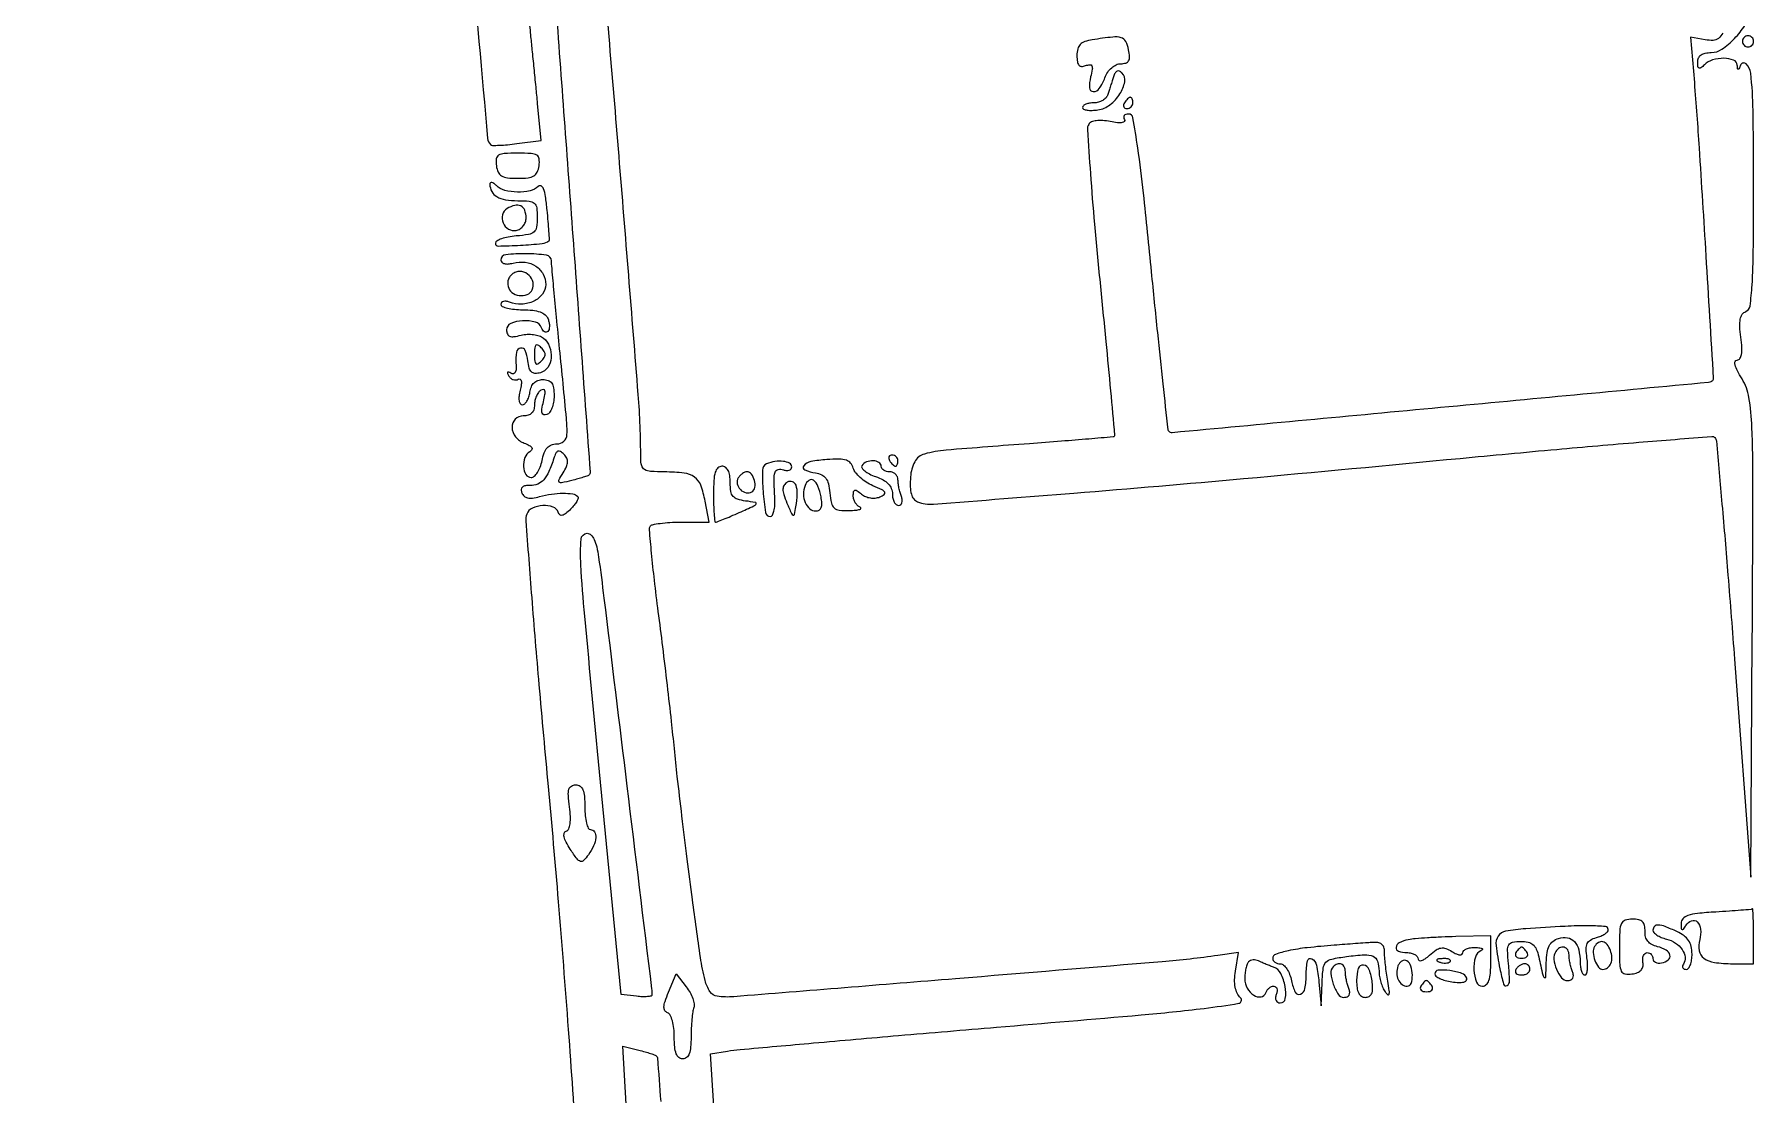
# Model space of a CAD drawing. Extents: x 0 to 640, y 0 to 640.
# Drawn here: x 332.6 to 640, y 272.6 to 462.2 of the extents above; entities that cross this region are included whole.
import ezdxf

# ---------------------------------------------------------------- set-up
doc = ezdxf.new("R2010")
doc.units = 0

msp = doc.modelspace()

# ---------------------------------------------------------------- linework, layer by layer
for points in [[(298.596171, 172.961967, -0.000001), (315.607522, 174.277711, -0.000003), (335.31495, 175.801823, -0.000002), (358, 177.555987, 0.000046)], [(411.015872, 639.5464, 0.000003), (411.594699, 630.907812, 0.000054)], [(634.486351, 462.473603, -0.107735), (633.700233, 461.533427, -0.154065), (632.743115, 461.179669, -0.059368), (631.314209, 461.280267), (628.743486, 461.771692), (629.399822, 453.635846, -0.004009), (630.247027, 441.967569, -0.000967), (631.457364, 422.636054, -0.000043), (632.785611, 400.711145, -0.211336), (632.63516, 400.306689, -0.178), (631.950688, 399.979571, -0.000023), (584.028641, 395.487434, -0.000019), (536.043903, 390.993492, -0.223289), (535.464157, 391.20251, -0.170626), (535.308933, 391.525991, -0.000166), (534.410397, 399.731375, -0.001617), (533.437344, 408.919956, -0.000988), (532.345668, 419.768168, 0.002093), (530.899818, 433.824069, 0.009592), (529.870118, 441.961265, 0.00752), (529.000477, 447.346749, 0.363799), (528.221485, 448, 0.078339), (527.754843, 447.926436, 0.156187), (527.454264, 447.710673, 0.185265), (527.36481, 447.389903, 0.115297), (527.490694, 447.015058, -0.317583), (527.469528, 446.671007, -0.191201), (527.098311, 446.460187, -0.064932), (526.243795, 446.452523, -0.019173), (524.948493, 446.660301, 0.030817), (523.605398, 446.843797, 0.05102), (522.46278, 446.812042, 0.065283), (521.596612, 446.581515, 0.157976), (521.097574, 446.157879, 0.156285), (520.862673, 445.212382, 0.00124), (521.406007, 437.354, 0.00435), (522.133486, 428.30385, 0.002764), (523.130523, 417.7777, -0.000729), (524.164409, 407.316243, -0.001204), (525.003488, 398.47693, -0.000076), (525.7377, 390.526097, -0.222919), (525.668831, 390.335497, -0.176526), (525.480444, 390.247739, -0.000207), (521.128911, 389.872218, -0.001829), (516.247162, 389.470959, -0.00112), (510.487099, 389.031691, 0.001768), (495.602915, 387.877198, 0.0477), (491.710635, 387.183897, 0.205851), (490.002853, 385.809561, 0.105097), (489.234161, 383.113129, 0.023568), (489.195692, 381.295315, 0.061818), (489.389635, 380.007247, 0.094096), (489.816748, 379.146397, 0.139949), (490.485095, 378.644093, 0.111282), (493.336506, 378.228428, 0.000744), (518.46244, 380.201936, 0.002672), (548.808667, 382.794169, 0.001303), (587.5, 386.40933, -0.001385), (604.794993, 388.022453, -0.00227), (619.451134, 389.281435, -0.000263), (632.507861, 390.336416, -0.228126), (633.078329, 390.116151, -0.167678), (633.339695, 389.533197, -0.000274), (634.345014, 378.224744, -0.002066), (635.416545, 365.496556, -0.00127), (636.578329, 350.5), (639.5, 311.5), (639.760824, 354.364452, 0.000739), (639.888819, 382.142431, 0.010678), (639.709339, 391.989401, 0.03075), (639.171293, 397.29519, 0.09807), (637.929265, 400.614452, -0.018014), (637.098704, 402.073331, -0.056926), (636.694924, 403.121208, -0.136004), (636.705032, 403.741956, -0.332545), (637.05011, 404, 0.246078), (637.553784, 404.263864, 0.111144), (637.841445, 404.975214, 0.056813), (637.902276, 406.205632, 0.017308), (637.718164, 408.064576, -0.019176), (637.531763, 410.021091, -0.060808), (637.616807, 411.331066, -0.1024), (637.965358, 412.178085, -0.153672), (638.586495, 412.671565, 0.274513), (639.361398, 413.652558, 0.017798), (639.728164, 417.416145, 0.013187), (639.947311, 423.642931, 0.002202), (640, 435.606989, 0.003792), (639.901043, 448.655315, 0.023743), (639.483497, 455.312018, 0.176198), (638.666137, 456.966181, 0.530282), (637.662281, 456.75, -0.009076), (637.382013, 456.090194, -0.295955), (637.242982, 456, -0.382689), (637.135242, 456.096611, -0.011437), (637.078947, 456.75, 0.294129), (636.422902, 457.640029, 0.088976), (634.694191, 457.965311, 0.074927), (632.671396, 457.678046, 0.124323), (631.2, 456.8, -0.02847), (630.584347, 456.250731, -0.273085), (630.25, 456.204167, -0.272121), (630.046798, 456.474466, -0.028321), (630, 457.3, -0.107397), (630.160391, 458.038106, -0.133985), (630.607633, 458.57524, -0.104572), (631.363754, 458.896435, -0.048365), (632.431906, 459, 0.152086), (634.338338, 459.593615, 0.05063), (636.591406, 461.510268, 0.050675), (638.425914, 463.85716, 0.141484)], [(425.763404, 468.096029, -0.000031), (428.856234, 426.080986, -0.000025), (431.95057, 383.981642, -0.218039), (431.734817, 383.401483, -0.117311), (431.539397, 383.281174, -0.004618), (430.732336, 383.023492, -0.00796), (429.76242, 382.74049, -0.005519), (428.657615, 382.450203, -0.008018), (426.854599, 382.028289, -0.243379), (426.420174, 382.145552, -0.346811), (426.358201, 382.524712, -0.013151), (427.134624, 383.84396, 0.03149), (427.729581, 384.945327, 0.099077), (427.924101, 385.758427, 0.130972), (427.767113, 386.450214, 0.07559), (427.257742, 387.142258, 0.054146), (426.637966, 387.640594, 0.24273), (426.18871, 387.682394, 0.189408), (425.817178, 387.330782, 0.033242), (425.460631, 386.417217, -0.025643), (424.57412, 384.039775, -0.077759), (423.654813, 382.584457, -0.11639), (422.572445, 381.810995, -0.106064), (421.220014, 381.568548, 0.04822), (420.36975, 381.515413, 0.14348), (419.847876, 381.267304, 0.200121), (419.642327, 380.838468, 0.10497), (419.73655, 380.244157, 0.122563), (420.141486, 379.665173, 0.126712), (420.765822, 379.35235, 0.086655), (421.6612, 379.316938, 0.033309), (422.885535, 379.565048, -0.030189), (425.031149, 380.013795, -0.035146), (427.108473, 380.171038, -0.03707), (428.831149, 380.052298, -0.162014), (429.73208, 379.601253, -0.279086), (429.809128, 379.287867, -0.051661), (429.564025, 378.718452, -0.0422), (429.098094, 378.028638, -0.026754), (428.449405, 377.306548, -0.024899), (427.586718, 376.525755, -0.110981), (426.980092, 376.221594, -0.236786), (426.550538, 376.318238, -0.141619), (426.247024, 376.758929, 0.233424), (425.310043, 377.705348, 0.096613), (423.478042, 377.961919, 0.092409), (421.618555, 377.511247, 0.198111), (420.622182, 376.457805, 0.111086), (420.439338, 375.206909, 0.000479), (421.497858, 361.501338, 0.0023), (422.788752, 345.915697, 0.001445), (424.434238, 327.707805, -0.002736), (426.241959, 307.111571, -0.002003), (428.03166, 284.232918, -0.002024), (429.552268, 262.549631, -0.004482)], [(410.529919, 478.339779, 0.000112), (413.619346, 443.638, 0.175875), (414.137663, 442.529004, 0.199109), (414.466578, 442.392908, 0.009337), (415.693068, 442.41674, 0.014198), (417.181206, 442.51584, 0.009611), (418.870088, 442.709401), (423.201893, 443.290418), (422.558407, 449.895209, 0.000302), (422.270196, 452.835022, 0.000199), (421.935101, 456.218171, 0.0002), (421.606362, 459.510381, 0.000386), (421.340132, 462.145374, -0.009062), (421.057851, 465.524462, -0.07892)], [(454.653731, 261.184284), (453.485874, 279.868569), (456.492937, 280.37562, -0.019291), (458.7545, 280.667774, -0.000296), (471.867057, 281.84187, -0.000793), (487.103318, 283.172666, -0.000525), (504.607682, 284.655081, 0.000892), (530.463623, 286.863922, 0.008078), (541.742946, 288.031657, 0.012736), (547.95311, 288.937139, 0.608279), (548.255081, 289.887776, -0.08528), (547.657087, 290.733881, -0.063891), (547.300207, 291.819913, -0.053797), (547.191384, 293.137721, -0.033957), (547.334822, 294.675841), (547.874847, 298.003622), (544.187423, 297.485089, -0.014067), (534.249048, 296.371599, -0.00054), (497.284492, 293.320239, -0.000155), (457.622852, 290.101785, -0.055727), (454.664956, 290.192561, -0.216903), (453.376553, 291.016947, -0.081361), (452.497664, 293.027881, -0.026906), (451.683098, 297.133169, -0.002433), (450.251666, 307.5, -0.001754), (449.313489, 314.741555, -0.001462), (448.365962, 322.44375, -0.001475), (447.540094, 329.498659, -0.004014), (447.010212, 334.5, 0.003333), (446.503179, 339.348692, 0.001427), (445.763908, 345.821875, 0.001412), (444.936801, 352.716754, 0.001859), (444.141339, 359, -0.003367), (443.448065, 364.611852, -0.005234), (442.933535, 369.460938, -0.001781), (442.549299, 373.640088, -0.154285), (442.684429, 374.25, -0.214627), (443.094385, 374.545008, -0.016265), (444.474768, 374.779688, -0.02012), (446.203166, 374.945493, -0.013852), (448.170308, 375), (453.222582, 375), (452.519507, 378.747708, 0.041437), (451.739257, 381.58602, 0.149961), (450.620092, 383.061871, 0.128665), (448.757064, 383.78097, 0.027216), (445.25, 383.984687, -0.014445), (442.771909, 384.065233, -0.116083), (441.687256, 384.391876, -0.204097), (441.164119, 385.08796, -0.06053), (441, 386.438681, 0.019718), (440.549765, 397.85134, 0.000743), (437.119322, 440.454826, 0.001517), (433.475249, 483.289687, 0.003262)], [(438.419011, 270.884867), (437.789154, 281.269735), (440.642527, 280.553584, -0.007795), (441.760304, 280.254442, -0.010613), (442.757797, 279.947727, -0.007726), (443.576375, 279.662773, -0.10917), (443.836582, 279.496751, -0.179656), (443.987937, 279.166625, -0.000201), (444.565216, 271.375409, -0.001816)]]:
    msp.add_lwpolyline(points, format="xyb")
for points in [[(521.75, 461.283746, 0.042375), (520.396927, 460.959724, 0.120073), (519.579552, 460.448697, 0.134643), (519.142571, 459.658921, 0.059494), (519, 458.464962, 0.034093), (519.076455, 457.345006, 0.144212), (519.349461, 456.738188, 0.221215), (519.828713, 456.520617, 0.089525), (520.550797, 456.657866, -0.070699), (521.299605, 456.829442, -0.320682), (521.662851, 456.613396, -0.148592), (521.73625, 455.997239, -0.017363), (521.442389, 454.626481, 0.070693), (521.238525, 452.687474, 0.389298), (521.913827, 452.003326, 0.264165), (522.996183, 452.549207, 0.056015), (524, 454.5, -0.05692), (524.511435, 455.489515, -0.064496), (525.215217, 456.292636, -0.071905), (526.021931, 456.819844, -0.109253), (526.836577, 457, 0.070488), (527.740187, 457.128023, 0.196559), (528.232811, 457.518029, 0.143561), (528.400507, 458.241401, 0.03289), (528.244751, 459.5, 0.070554), (527.734716, 460.990226, 0.211086), (526.91868, 461.655675, 0.095803), (525.418264, 461.771454, 0.009083)], [(638, 461, 0.099038), (638.076342, 460.618362, 0.097945), (638.29375, 460.29375, 0.097945), (638.618362, 460.076342, 0.099038), (639, 460, 0.099038), (639.381638, 460.076342, 0.097945), (639.70625, 460.29375, 0.097945), (639.923658, 460.618362, 0.099038), (640, 461, 0.099038), (639.923658, 461.381638, 0.097945), (639.70625, 461.70625, 0.097945), (639.381638, 461.923658, 0.099038), (639, 462, 0.099038), (638.618362, 461.923658, 0.097945), (638.29375, 461.70625, 0.097945), (638.076342, 461.381638, 0.099038)], [(525.532783, 454.667217, 0.00047), (525.294728, 453.919857, 0.000299), (525.018849, 453.04912, 0.0003), (524.749118, 452.19423, 0.000557), (524.531385, 451.5, -0.11081), (524.20038, 450.926582, -0.071656), (523.603706, 450.440625, -0.066525), (522.842962, 450.112181, -0.068786), (522.031385, 450, 0.03882), (521.253513, 449.939515, 0.057899), (520.596719, 449.757125, 0.07612), (520.149085, 449.48972, 0.223715), (520, 449.173193, 0.301435), (520.192065, 448.883556, 0.062186), (520.811711, 448.708394, 0.046483), (521.704129, 448.656235, 0.02781), (522.76327, 448.751948, 0.127589), (524.890447, 449.650139, 0.086284), (526.684877, 451.59452, 0.100321), (527.537229, 453.771398, 0.244352), (527.032986, 455.367014, 0.099812), (526.586578, 455.663608, 0.208946), (526.177884, 455.653594, 0.155475), (525.821102, 455.32457, 0.052063)], [(527.5, 450, 0.082592), (527.343488, 449.6179, 0.161196), (527.3746, 449.29375, 0.182303), (527.586039, 449.078288, 0.108972), (527.940983, 449, 0.093332), (528.345238, 449.076123, 0.09642), (528.688914, 449.29375, 0.099167), (528.918938, 449.618444, 0.105053), (529, 450, 0.042167), (528.967655, 450.382849, 0.061769), (528.870461, 450.70625, 0.081139), (528.727648, 450.92554, 0.210953), (528.559017, 451, 0.151918), (528.34829, 450.934461, 0.038439), (528.066025, 450.70625, 0.035638), (527.768994, 450.382774, 0.029505)], [(415.180449, 438.75, 0.070402), (415.511856, 437.604619, 0.155287), (416.112822, 436.933539, 0.108349), (417.152511, 436.593041, 0.025164), (419, 436.5, 0.025164), (420.847489, 436.593041, 0.108349), (421.887178, 436.933539, 0.155287), (422.488144, 437.604619, 0.070402), (422.819551, 438.75, 0.06513), (422.833193, 439.989767, 0.233979), (422.412642, 440.633402, 0.120326), (421.410052, 440.935699, 0.013338), (419, 441, 0.013338), (416.589948, 440.935699, 0.120326), (415.587358, 440.633402, 0.233979), (415.166807, 439.989767, 0.06513)], [(414.015313, 435.45, 0.121479), (414.35788, 434.15124, 0.135), (415.256942, 433.220415, 0.095191), (416.786015, 432.671656, 0.038708), (419, 432.5, -0.021354), (421.061026, 432.411937, -0.157079), (421.958333, 432.035714, -0.185552), (422.388231, 431.239808, -0.032088), (422.5, 429.5, -0.036644), (422.373259, 427.772952, -0.177086), (421.911636, 426.921996, -0.140701), (420.942444, 426.461398, -0.020378), (418.75, 426.189635, 0.024998), (417.313192, 425.998047, 0.038478), (416.101562, 425.676423, 0.0444), (415.237573, 425.285265, 0.270558), (415, 424.878362, 0.420012), (415.495341, 424.392711, 0.00801), (419.467769, 424.534884, 0.011384), (423.354223, 424.825206, 0.15557), (424.640456, 425.378131, 0.234913), (424.690649, 425.498634, 0.000909), (424.585709, 427.025891, 0.0043), (424.447642, 428.769436, 0.002659), (424.256847, 430.816391, 0.011538), (423.958858, 433.260298, 0.053472), (423.605642, 434.636432, 0.179406), (423.171544, 435.138291, 0.333619), (422.666391, 435.066391, -0.142483), (421.207961, 434.265215, -0.059362), (418.952805, 434.037368, -0.059176), (416.689759, 434.347299, -0.133555), (415.2, 435.2, 0.037271), (414.739268, 435.596726, 0.107513), (414.356998, 435.768437, 0.2504), (414.117826, 435.698953, 0.206218)], [(417.104283, 431.084669, 0.188613), (416.286132, 429.971844, 0.166575), (416.385866, 428.528763, 0.162614), (417.355915, 427.426148, 0.181225), (418.746976, 427.189788, 0.098656), (419.416519, 427.462607, 0.080995), (419.985049, 427.987218, 0.079149), (420.367751, 428.677952, 0.087215), (420.5, 429.430362, 0.090604), (420.2527, 430.783881, 0.191291), (419.545225, 431.559558, 0.178299), (418.45606, 431.669329, 0.078044)], [(416, 421.883369, 0.20211), (416.167329, 421.486324, 0.131595), (416.60741, 421.239342, 0.084208), (417.297787, 421.182806, 0.042392), (418.161673, 421.332028, -0.094378), (420.336623, 421.479233, -0.116052), (422.241658, 420.780192, -0.125623), (423.532485, 419.36109, -0.12265), (424, 417.483868, -0.163774), (423.429276, 415.788185, -0.118912), (421.875268, 414.519251, -0.103875), (419.718329, 413.989047, -0.100444), (417.502236, 414.360768, 0.055844), (416.927009, 414.510614, 0.099984), (416.441282, 414.483364, 0.147128), (416.122678, 414.289116, 0.184845), (416, 413.968615, 0.296489), (416.243818, 413.593585, 0.04353), (417.143572, 413.284531, 0.037502), (418.401061, 413.070113, 0.023484), (419.893011, 413, -0.026157), (421.689533, 412.905951, -0.061029), (422.999734, 412.603991, -0.087134), (423.892374, 412.090231, -0.127767), (424.41655, 411.356872, -0.044127), (424.608926, 410.683326, -0.050871), (424.667855, 410.018144, -0.058066), (424.59491, 409.457125, -0.146624), (424.386634, 409.106872, -0.162253), (424.099602, 408.978192, -0.157817), (423.789057, 409.045456, -0.11309), (423.499262, 409.316284, -0.062825), (423.279762, 409.75, 0.244759), (422.16617, 410.782627, 0.081334), (419.88301, 411.023935, 0.087027), (417.746016, 410.522157, 0.300198), (417, 409.391592, 0.097681), (417.14496, 408.656662, 0.210034), (417.552191, 408.263943, 0.123622), (418.303761, 408.183054, 0.026787), (419.595653, 408.434651, -0.047115), (420.713741, 408.605629, -0.046381), (421.8501, 408.565713, -0.049905), (422.860698, 408.331712, -0.09162), (423.595653, 407.920615, -0.12986), (424.698921, 406.374563, -0.112574), (424.972267, 404.396491, -0.125748), (424.362719, 402.657118, -0.183977), (423.055976, 401.724889, -0.069024), (422.083229, 401.609621, -0.186859), (421.451205, 401.86893, -0.140954), (421.048213, 402.553682, -0.034154), (420.805976, 403.858258, 0.066338), (420.341655, 405.693582, 0.363206), (419.506956, 406.14282, 0.309174), (418.780974, 405.391202, 0.061508), (418.691384, 403.422908, -0.029898), (418.709307, 402.404509, -0.106763), (418.54594, 401.777546, -0.241382), (418.224573, 401.543492, -0.179219), (417.786876, 401.631718, 0.035197), (417.367689, 401.851664, 0.347382), (417.187624, 401.804564, 0.278725), (417.166136, 401.595919, 0.028144), (417.41459, 401.138197, 0.081522), (417.764364, 400.736375, 0.092007), (418.210863, 400.487584, 0.100689), (418.683186, 400.428639, 0.119826), (419.10918, 400.567477, -0.263696), (419.437919, 400.579949, -0.237284), (419.639668, 400.301562, -0.0791), (419.641912, 399.619632, -0.022835), (419.431674, 398.583789, 0.031586), (419.238135, 397.536586, 0.06749), (419.250591, 396.715728, 0.112329), (419.455086, 396.194178, 0.248272), (419.822041, 396, 0.187892), (420.243247, 396.164075, 0.071302), (420.649602, 396.660937, 0.057674), (420.981634, 397.388867, 0.042937), (421.180449, 398.25, -0.0631), (421.446544, 399.222385, -0.102222), (421.926605, 399.928806, -0.110331), (422.617458, 400.352757, -0.082847), (423.5, 400.5, -0.080211), (424.469714, 400.34343, -0.163834), (425.078571, 399.885417, -0.118292), (425.405714, 399.030791, -0.032535), (425.5, 397.583333, -0.041523), (425.404506, 396.435416, -0.050726), (425.12, 395.396771, -0.059003), (424.702837, 394.608219, -0.162554), (424.206384, 394.235461, -0.144036), (423.659549, 394.21596, -0.272764), (423.357332, 394.516749, -0.106289), (423.326042, 395.237072, -0.019385), (423.602227, 396.551281, 0.016762), (423.875065, 397.816555, 0.100101), (423.861184, 398.48783, 0.336375), (423.602012, 398.706842, 0.152725), (423.145843, 398.590136, 0.10049), (422.7068, 398.177929, 0.05214), (422.336591, 397.519827, 0.048853), (422.084977, 396.735966, 0.053294), (422, 395.940983, -0.077002), (421.870271, 395.103605, -0.12387), (421.492399, 394.492623, -0.121293), (420.863653, 394.12506, -0.072026), (420, 394, 0.198899), (418.54581, 393.3977, 0.208067), (417.978981, 391.9584, 0.161373), (418.608982, 390.259437, 0.136182), (420.170969, 389.132458, -0.030037), (421.070948, 388.736614, -0.12985), (421.501376, 388.349333, -0.275746), (421.517126, 387.972208, -0.130951), (421.170969, 387.605665, 0.165148), (420.293137, 386.5418, 0.102055), (420.033659, 384.925032, 0.121836), (420.443798, 383.534142, 0.266442), (421.375, 383, 0.183021), (421.945366, 383.216014, 0.066225), (422.522344, 383.88125, 0.054647), (423.019073, 384.851844, 0.041636), (423.35, 386, -0.037911), (423.740222, 387.392718, -0.09273), (424.279861, 388.305556, -0.120774), (425.012391, 388.819261, -0.093067), (425.975, 389, 0.181462), (427.254963, 389.480345, 0.208414), (427.809509, 390.652739, 0.031611), (427.716253, 393.536417, 0.000874), (426.5, 406, -0.000601), (425.945846, 411.646772, -0.000885), (425.473867, 416.607813, -0.000403), (425.082175, 420.840515, -0.016928), (425.029713, 421.75, 0.367036), (424.150428, 422.737873, 0.031305), (420.500543, 423.020789, 0.031571), (416.859647, 422.84461, 0.381929)], [(417.351259, 418.472982, 0.155856), (417.2767, 417.170556, 0.159231), (417.972885, 416.079258, 0.143334), (419.249362, 415.53595, 0.121615), (420.708408, 415.718347, 0.196727), (421.611593, 416.568058, 0.166697), (421.739423, 417.881142, 0.143254), (421.019179, 419.145268, 0.145537), (419.735492, 419.812423, 0.094389), (419.021745, 419.813874, 0.081596), (418.316738, 419.557311, 0.081252), (417.728363, 419.087326, 0.092321)], [(422, 405, 0.018208), (422.04368, 403.800928, 0.180052), (422.25, 403.35, 0.354955), (422.601187, 403.313616, 0.051663), (423.2, 403.8, 0.049631), (423.734592, 404.452741, 0.147822), (423.9, 405, 0.147822), (423.734592, 405.547259, 0.049631), (423.2, 406.2, 0.051663), (422.601187, 406.686384, 0.354955), (422.25, 406.65, 0.180052), (422.04368, 406.199072, 0.018208)], [(454, 380, 0.007086), (454.027173, 378.082848, 0.011772), (454.111001, 376.46875, 0.005449), (454.226206, 375.137597, 0.386014), (454.377876, 375, 0.093869), (454.642265, 375.050077, 0.002362), (455.782187, 375.504192, 0.004985), (457.116727, 376.058697, 0.003369), (458.627876, 376.716399, 0.002855), (461.247768, 377.895667, 0.162574), (461.631134, 378.253521, 0.514302), (461.500108, 378.522992, 0.010394), (459.75, 378.782822, -0.04228), (458.305153, 379.092458, -0.14551), (457.514185, 379.615908, -0.138355), (457.115255, 380.503911, -0.036831), (457, 382.066422, 0.03501), (456.909925, 383.351257, 0.083362), (456.62217, 384.26107, 0.125795), (456.145694, 384.801119, 0.150517), (455.5, 385, 0.200296), (454.79299, 384.704941, 0.122766), (454.325, 383.916667, 0.058865), (454.069243, 382.460489, 0.014068)], [(463.49298, 385.418713, 0.297927), (462.753272, 384.322698, 0.02178), (462.863829, 380.508237, 0.021546), (463.300559, 376.747591, 0.36846), (464.177311, 376, 0.281318), (464.540765, 376.222066, 0.058342), (464.814289, 376.954687, 0.045524), (464.972742, 378.004612, 0.028382), (464.975301, 379.25, -0.007909), (464.846429, 382.563187, -0.078395), (465.031058, 383.938892, -0.274066), (465.567197, 384.434289, -0.145344), (466.5, 384.361626, 0.06502), (467.073899, 384.22328, 0.112257), (467.559375, 384.280284, 0.151946), (467.878743, 384.519085, 0.158089), (468, 384.893011, 0.279532), (467.609004, 385.53774, 0.091349), (466.501087, 385.878406, 0.06836), (464.999564, 385.847783, 0.060349)], [(474.25, 386.192502, 0.028536), (471.406842, 385.822868, 0.172722), (470.142951, 385.085032, 0.509171), (470.326573, 384.339845, 0.061629), (472.25, 383.819551, -0.075029), (473.352814, 383.489427, -0.127529), (474.088303, 382.877036, -0.098739), (474.548923, 381.861825, -0.033257), (474.813358, 380.25, 0.027736), (475.097398, 378.3905, 0.158208), (475.588311, 377.534797, 0.16212), (476.481285, 377.141697, 0.029512), (478.313358, 377.078947, 0.01518), (479.462211, 377.142345, 0.051816), (480.196737, 377.282867, 0.286318), (480.359257, 377.467975, 0.350946), (480.25, 377.662281, -0.094406), (479.772033, 377.969845, -0.06554), (479.367188, 378.470617, -0.063318), (479.093356, 379.079693, -0.074146), (479, 379.705778, -0.039794), (479.060205, 380.461036, -0.311959), (479.291086, 380.702076, -0.206257), (479.690064, 380.619256, -0.020313), (480.487265, 380.010569, 0.074742), (481.196123, 379.582261, 0.06029), (482.053708, 379.341333, 0.060484), (482.941007, 379.312377, 0.076458), (483.737265, 379.507925, 0.052345), (484.551041, 379.950417, 0.398338), (484.633921, 380.339218, 0.145049), (484.152408, 380.774128, 0.010618), (482.510118, 381.517921, -0.041589), (481.328427, 382.143914, -0.039869), (480.248667, 382.964724, -0.042589), (479.416966, 383.846844, -0.100857), (479.010118, 384.64812, 0.107061), (478.535193, 385.555703, 0.141345), (477.765695, 386.076018, 0.079323), (476.485912, 386.27653, 0.017333)], [(480.560204, 385.097411, 0.293569), (480.567605, 384.674966, 0.077315), (481.047137, 384.152874, 0.053478), (481.891967, 383.615307, 0.031111), (483.001187, 383.149431, -0.040738), (484.325399, 382.563055, -0.075966), (485.25729, 381.854729, -0.094137), (485.807319, 381.017956, -0.098765), (486, 380.05202, 0.051978), (486.08184, 379.26689, 0.071872), (486.325178, 378.602781, 0.091856), (486.684495, 378.156545, 0.179307), (487.106989, 378, 0.168247), (487.477976, 378.128472, 0.150596), (487.710497, 378.46465, 0.107411), (487.757791, 378.976385, 0.061217), (487.606989, 379.581787, -0.024761), (487.374442, 380.290883, -0.016939), (487.178303, 381.115525, -0.017107), (487.043146, 381.925091, -0.032815), (487, 382.581787, 0.104916), (486.88519, 383.122918, 0.099144), (486.559375, 383.5834, 0.096457), (486.072587, 383.892034, 0.093456), (485.5, 384, -0.064853), (484.926543, 384.074694, -0.082425), (484.440625, 384.29375, -0.098894), (484.115568, 384.618646, -0.148195), (484, 385, 0.269995), (483.600533, 385.685842, 0.122522), (482.563899, 385.975128, 0.101343), (481.356471, 385.763282, 0.161775)], [(485.5, 386, 0.029505), (485.768994, 385.617226, 0.035638), (486.066025, 385.29375, 0.038439), (486.34829, 385.065539, 0.151918), (486.559017, 385, 0.210953), (486.727648, 385.07446, 0.081139), (486.870461, 385.29375, 0.061769), (486.967655, 385.617151, 0.042167), (487, 386, 0.105053), (486.918938, 386.381556, 0.099167), (486.688914, 386.70625, 0.09642), (486.345238, 386.923877, 0.093332), (485.940983, 387, 0.108972), (485.586039, 386.921712, 0.182303), (485.3746, 386.70625, 0.161196), (485.343488, 386.3821, 0.082592)], [(458.446149, 382.912868, 0.192303), (458.263308, 381.870277, 0.142112), (458.818716, 380.825712, 0.144105), (459.839939, 380.249738, 0.197735), (460.869194, 380.419157, 0.218223), (461.398782, 381.214383, 0.102493), (461.340125, 382.475747, 0.10433), (460.787965, 383.594009, 0.229991), (459.952028, 384, 0.105365), (459.583848, 383.921543, 0.05139), (459.165654, 383.680655, 0.047755), (458.764991, 383.328731, 0.050307)], [(467.211246, 382.140699, 0.104528), (466.63841, 381.587958, 0.144941), (466.423982, 380.911744, 0.084347), (466.568009, 379.952954, 0.019486), (467.139769, 378.417031, 0.00428), (467.941954, 376.540078, 0.195362), (468.237236, 376.252328, 0.464703), (468.476906, 376.378144, 0.011376), (468.749602, 377.761659, 0.032574), (468.993458, 380.037716, 0.095146), (468.761418, 381.59289, 0.226821), (468.116256, 382.239954, 0.228882)], [(470.385948, 381.563382, 0.092933), (470.100465, 380.004039, 0.099945), (470.412909, 378.489852, 0.118807), (471.22205, 377.401321, 0.175538), (472.329943, 377, 0.143218), (472.9073, 377.168838, 0.164946), (473.264406, 377.615123, 0.100455), (473.378959, 378.385262, 0.03409), (473.241926, 379.514778, 0.043994), (472.691491, 381.452184, 0.146996), (471.893525, 382.487496, 0.327176), (471.078318, 382.47922, 0.141391)], [(433.464478, 368.75, -0.003927), (434.416959, 361.430476, -0.000097), (438.518613, 327.797854, -0.000014), (442.933695, 291.528662, -0.030286), (443, 290.435033, -0.347712), (442.839846, 290.232581, -0.035282), (442.192187, 290.126918, -0.03223), (441.304311, 290.103164, -0.01922), (440.25, 290.183578), (437.5, 290.5), (433.822416, 328.5, -0.00053), (430.982267, 358.175095, -0.010211), (430.298124, 367.411411, -0.029604), (430.323918, 371.955258, -0.395339), (431.438727, 373, -0.202841), (432.093264, 372.723072, -0.081556), (432.658916, 371.909496, -0.05369), (433.123145, 370.586687, -0.023249)], [(431, 324, 0.023598), (431.07239, 322.467056, 0.037669), (431.29375, 321.175, 0.04382), (431.612873, 320.251055, 0.295869), (432, 320, -0.26636), (432.72236, 319.585797, -0.153801), (432.95195, 318.579535, -0.087371), (432.567064, 317.104168, -0.050514), (431.636647, 315.517763, -0.03281), (430.763408, 314.474616, -0.283132), (430.201462, 314.327286, -0.164379), (429.609305, 314.751156, -0.010915), (428.407811, 316.500355, -0.022619), (427.655584, 317.770157, -0.066181), (427.300326, 318.721445, -0.128937), (427.320328, 319.361974, -0.24508), (427.66938, 319.723127, 0.217142), (428.110177, 320.133274, 0.064235), (428.35799, 321.044769, 0.045776), (428.418165, 322.36125, 0.021884), (428.266548, 324.049406, -0.015012), (428.05091, 326.12926, -0.086532), (428.160215, 327.225888, -0.193319), (428.590015, 327.786703, -0.134544), (429.368331, 328, -0.149586), (430.138736, 327.764241, -0.148462), (430.648021, 327.137131, -0.077716), (430.924058, 325.969742, -0.01927)], [(633.25, 305.259603, 0.00991), (629.949672, 305.006418, 0.055643), (628.220138, 304.642196, 0.131263), (627.34114, 304.066601, 0.186879), (627.015313, 303.202283, 0.014835), (627.04928, 302.324169, 0.296376), (627.203102, 302.119537, 0.333709), (627.433899, 302.189474, 0.016947), (627.903509, 302.878115, -0.161298), (628.922015, 303.712488, -0.30066), (629.921304, 303.491525, -0.172318), (630.516478, 302.1861, -0.083289), (630.368323, 300.331381, 0.101802), (630.282643, 298.340038, 0.196946), (631.100559, 297.002443, 0.125164), (632.979708, 296.243094, 0.03274), (636.25, 296.015313), (640, 296), (640, 301, 0.004693), (639.982125, 302.904203, 0.008296), (639.926563, 304.47465, 0.003479), (639.850639, 305.761876, 0.599958), (639.75, 305.80732, -0.142876), (639.53373, 305.72274, -0.001225), (637.7375, 305.566948, -0.004169), (635.66371, 305.409606, -0.002661)], [(599.25, 302.262758, 0.025159), (595.659481, 301.829263, 0.209328), (594.322688, 300.947393, 0.177591), (593.943211, 299.277295, 0.017328), (594.625, 295.125, 0.018806), (595.286595, 292.361753, 0.487102), (595.90358, 292.106959, 0.279061), (596.367543, 292.933304, 0.015603), (596.17139, 296, -0.013467), (596.005751, 298.42693, -0.13708), (596.234914, 299.400178, -0.226522), (596.889175, 299.868803, -0.044037), (598.375912, 300, -0.053619), (599.677159, 299.860054, -0.124842), (600.548374, 299.425508, -0.117102), (601.140762, 298.607173, -0.044119), (601.568419, 297.25, 0.002544), (602.301927, 294.002877, 0.170492), (602.601953, 293.529592, 0.611864), (602.839731, 293.638678, 0.005261), (602.921053, 296.182612, -0.027388), (603.06246, 298.03483, -0.08453), (603.43178, 299.230351, -0.117136), (604.093358, 300.013436, -0.082378), (605.124846, 300.539625, -0.117619), (606.722151, 300.656707, -0.170909), (607.951444, 299.985874, -0.127776), (608.723813, 298.49697, -0.054442), (608.984687, 296.25, 0.034937), (609.050872, 295.388233, 0.052959), (609.238376, 294.660937, 0.06887), (609.508594, 294.161164, 0.238793), (609.826807, 294, 0.31816), (610.115545, 294.204422, 0.054051), (610.278745, 294.899338, 0.042087), (610.316873, 295.887962, 0.025043), (610.20427, 297.061576, -0.028948), (610.06252, 298.671011, -0.116341), (610.258978, 299.631909, -0.155851), (610.825141, 300.248821, -0.065914), (611.877463, 300.678207, 0.036631), (612.689945, 300.955601, 0.048378), (613.376505, 301.329705, 0.057305), (613.851955, 301.738435, 0.188752), (614, 302.116631, 0.391185), (613.490781, 302.6679, 0.01734), (610.659808, 302.794198, 0.015893), (606.303394, 302.698876, 0.004046)], [(616, 298.930449, 0.009195), (616.056276, 295.870515, 0.101748), (616.345198, 294.687702, 0.24511), (616.994219, 294.196686, 0.077157), (618.25, 294.180449, 0.05463), (619.219489, 294.428238, 0.114034), (619.864937, 294.857108, 0.136537), (620.187347, 295.467662, 0.095489), (620.206163, 296.25, -0.056917), (620.170881, 296.91959, -0.086169), (620.305268, 297.485937, -0.115289), (620.582031, 297.861993, -0.178556), (620.956163, 298, -0.101921), (621.354489, 297.917952, -0.098578), (621.693373, 297.684711, -0.09724), (621.92042, 297.336343, -0.096228), (622, 296.926676, 0.156724), (622.122998, 296.543909, 0.125404), (622.456141, 296.263617, 0.09821), (622.959035, 296.132978, 0.066008), (623.552821, 296.176676, 0.111867), (624.747797, 296.72196, 0.301723), (625.039175, 297.562149, 0.203889), (624.357674, 298.450269, 0.068871), (622.809017, 299.062536, -0.060463), (621.787853, 299.446613, -0.102606), (621.083518, 300.02206, -0.107851), (620.687957, 300.807766, -0.072077), (620.579401, 301.812536, 0.058649), (620.494247, 302.863065, 0.151505), (620.134368, 303.523755, 0.143342), (619.448211, 303.886718, 0.050497), (618.329401, 304, 0.076664), (617.039181, 303.801003, 0.21158), (616.364872, 303.205917, 0.097607), (616.0627, 301.950046, 0.010381)], [(622, 302.019052, 0.193444), (622.168575, 301.599638, 0.056695), (622.71312, 301.147276, 0.047796), (623.498311, 300.734091, 0.035761), (624.427642, 300.428805, -0.083534), (626.059679, 299.714447, -0.101075), (627.245081, 298.540055, -0.12228), (627.735355, 297.176858, -0.16535), (627.444227, 295.909758, 0.09346), (627.310704, 295.562619, 0.171813), (627.358217, 295.267241, 0.173828), (627.580197, 295.069867, 0.095935), (627.940983, 295, 0.232922), (628.346189, 295.199592, 0.072705), (628.686622, 295.807813, 0.055388), (628.917847, 296.696812, 0.036675), (628.992198, 297.75, 0.056137), (628.835788, 299.104154, 0.09188), (628.376327, 300.16014, 0.088002), (627.552206, 301.011413, 0.047855), (626.292833, 301.75, 0.014794), (624.164364, 302.662954, 0.078413), (622.930491, 302.937705, 0.216202), (622.276015, 302.688922, 0.197949)], [(565, 299.321552, 0.009487), (560.193739, 298.878303, 0.025256), (556.794052, 298.324647, 0.030044), (554.52561, 297.691929, 0.319974), (554, 296.954687, 0.142598), (554.105984, 296.590626, 0.099659), (554.403906, 296.280439, 0.084353), (554.849421, 296.071464, 0.067675), (555.375, 296, -0.185829), (555.946305, 295.780075, -0.065241), (556.526237, 295.099282, -0.053817), (557.027309, 294.107304, -0.040726), (557.363255, 292.933724, 0.06296), (558.040737, 290.910716, 0.40094), (558.962822, 290.564419, 0.251413), (559.773303, 291.577379, 0.04558), (560, 294.059017, -0.044598), (560.222915, 296.553221, -0.519348), (560.972235, 296.900975, -0.212426), (561.816048, 295.740414, -0.030062), (562.267795, 292.75), (562.650586, 288.5), (562.825293, 292.618331, -0.019427), (563.036217, 295.208757, -0.159307), (563.530264, 296.269017, -0.154591), (564.561987, 296.848873, -0.017988), (567.204974, 297.300667, -0.017499), (570.42482, 297.618325, -0.121971), (571.969016, 297.338287, -0.217193), (572.749278, 296.450294, -0.071667), (573.015313, 294.690983, 0.040684), (573.099313, 293.742298, 0.029025), (573.340111, 292.702976, 0.029478), (573.688499, 291.732454, 0.053938), (574.099505, 291, 0.060015), (574.574365, 290.478905, 0.555995), (574.811329, 290.552977, 0.098482), (574.847703, 291.194604, 0.007924), (574.584192, 292.875, -0.008104), (574.360532, 294.304634, -0.007041), (574.171606, 295.809375, -0.007099), (574.039118, 297.176323, -0.020609), (574, 298.125, 0.078924), (573.865851, 298.969562, 0.153341), (573.473294, 299.520181, 0.131016), (572.785509, 299.800155, 0.050926), (571.75, 299.825293, -0.000572), (570.585869, 299.73624, -0.000178), (568.839063, 299.605252, -0.000178), (566.887865, 299.460338, -0.000197)], [(578.25, 300.294267, 0.064168), (576.634855, 299.761821, 0.259516), (576.056783, 298.945843, 0.352691), (576.506674, 298.243334, 0.08094), (578, 298, -0.055806), (578.765041, 297.914346, -0.075321), (579.4125, 297.660722, -0.094655), (579.846702, 297.285657, -0.16898), (580, 296.845012, 0.309664), (580.185084, 296.574824, 0.176862), (580.597745, 296.566778, 0.072821), (581.257255, 296.906776, 0.028554), (582.055939, 297.550624, -0.031771), (583.215063, 298.472807, -0.112542), (584.09062, 298.826974, -0.130767), (584.957292, 298.740177, -0.049634), (586.055939, 298.197138, 0.030056), (586.853848, 297.763151, 0.083364), (587.467098, 297.592296, 0.180073), (587.841439, 297.688262, 0.245648), (588, 297.991526, -0.212817), (588.169151, 298.370938, -0.085275), (588.660938, 298.68057, -0.063913), (589.388559, 298.877344, -0.042911), (590.25, 298.921053, -0.020908), (591.046513, 298.859693, -0.102704), (591.471875, 298.717133, -0.451325), (591.507991, 298.534095, -0.134342), (591.25, 298.337719, 0.235948), (590.245824, 297.201645, 0.075104), (589.989511, 294.891538, 0.081383), (590.430388, 292.736919, 0.311133), (591.5, 292, 0.188641), (592.196999, 292.272668, 0.12648), (592.666667, 293, 0.063857), (592.927513, 294.326193, 0.016668), (593, 296.5), (593, 301), (586.75, 300.863818, 0.005513), (584.192187, 300.779861, 0.005767), (581.675, 300.640337, 0.005555), (579.504341, 300.470649, 0.025294)], [(597.5, 298, 0.146489), (597.397987, 297.620597, 0.191582), (597.538811, 297.29375, 0.134005), (597.925364, 297.072951, 0.063222), (598.5, 297, 0.063222), (599.074636, 297.072951, 0.134005), (599.461189, 297.29375, 0.191582), (599.602013, 297.620597, 0.146489), (599.5, 298, 0.025622), (599.235369, 298.382847, 0.032351), (598.951311, 298.70625, 0.033983), (598.686704, 298.937141, 0.163822), (598.5, 299, 0.163822), (598.313296, 298.937141, 0.033983), (598.048689, 298.70625, 0.032351), (597.764631, 298.382847, 0.025622)], [(604.607255, 298.173541, 0.165314), (604.298509, 296.830199, 0.071761), (604.748762, 295.02957, 0.074663), (605.657215, 293.504908, 0.224773), (606.72362, 293, 0.090589), (607.310294, 293.107172, 0.176837), (607.66568, 293.413518, 0.154695), (607.76784, 293.911449, 0.065546), (607.606989, 294.581787, -0.024761), (607.374442, 295.290883, -0.016939), (607.178303, 296.115525, -0.017107), (607.043146, 296.925091, -0.032815), (607, 297.581787, 0.134225), (606.754999, 298.477994, 0.201315), (606.113102, 298.955681, 0.192794), (605.299239, 298.842261, 0.125106)], [(611.555773, 299.090242, 0.160135), (611.304765, 298.046468, 0.067161), (611.617789, 296.617806, 0.070115), (612.269148, 295.396095, 0.239682), (613.047972, 295, 0.166296), (613.893136, 295.28909, 0.134577), (614.472037, 296.060001, 0.107069), (614.65633, 297.179032, 0.079242), (614.396256, 298.409758, 0.075685), (613.803959, 299.450273, 0.168336), (613.045555, 299.934974, 0.204055), (612.255323, 299.8014, 0.112266)], [(549.6875, 296.354167, 0.111292), (549.42206, 295.934268, 0.030136), (549.201953, 295.173984, 0.028942), (549.05061, 294.257633, 0.02646), (549, 293.301949, 0.128957), (549.433765, 291.648099, 0.119567), (550.631876, 290.364594, 0.18843), (551.918729, 290.091254, 0.278334), (552.773363, 290.82009, -0.072336), (553.000299, 291.271112, -0.066557), (553.351833, 291.653401, -0.070356), (553.769598, 291.911775, -0.103721), (554.190322, 292, -0.173231), (554.532065, 291.877936, -0.149708), (554.744195, 291.559375, -0.105118), (554.783483, 291.074188, -0.059505), (554.638374, 290.5, 0.07293), (554.506217, 289.911239, 0.131405), (554.597131, 289.428397, 0.15959), (554.896967, 289.115403, 0.123206), (555.358192, 289, 0.369178), (556.261039, 289.771814, 0.085834), (556.228467, 291.931748, 0.070252), (555.435135, 294.273807, 0.192293), (554.149772, 295.410222, -0.006335), (553.440354, 295.674575, -0.004872), (552.672511, 295.980467, -0.004927), (551.960078, 296.280594, -0.011682), (551.4375, 296.521477, 0.071926), (550.979922, 296.6689, 0.065943), (550.485156, 296.686908, 0.069681), (550.029715, 296.578128, 0.103317)], [(564.809831, 295.476498, 0.22428), (564.392722, 294.312696, 0.059837), (564.827271, 292.338398, 0.060499), (565.706166, 290.551138, 0.253456), (566.723566, 290, 0.090582), (567.310272, 290.107169, 0.176838), (567.665674, 290.413512, 0.154701), (567.767841, 290.911441, 0.065547), (567.606989, 291.581787, -0.024761), (567.374442, 292.290883, -0.016939), (567.178303, 293.115525, -0.017107), (567.043146, 293.925091, -0.032815), (567, 294.581787, 0.111498), (566.807387, 295.434799, 0.186833), (566.280222, 295.933072, 0.185674), (565.552209, 295.948112, 0.110164)], [(569, 293.083333, 0.031385), (569.087919, 291.68406, 0.086351), (569.377007, 290.742098, 0.135698), (569.871527, 290.20029, 0.14124), (570.566422, 290, 0.120811), (571.253717, 290.168525, 0.164572), (571.691812, 290.626089, 0.105459), (571.878808, 291.434551, 0.033762), (571.816422, 292.672881, 0.060835), (571.261294, 294.947692, 0.27278), (570.235382, 295.772769, 0.371207), (569.310953, 295.185227, 0.073569)], [(576.404324, 295.611269, 0.095125), (576.181662, 294.364495, 0.104554), (576.450748, 293.168498, 0.122258), (577.131049, 292.315016, 0.165107), (578.059017, 292, 0.323974), (578.75426, 292.503309, 0.083254), (578.976163, 293.957222, 0.072461), (578.71646, 295.573298, 0.180218), (577.992937, 296.504365, 0.144093), (577.563784, 296.621917, 0.123952), (577.110869, 296.498758, 0.101735), (576.702062, 296.143861, 0.071796)], [(583.8125, 296.316886, 0.051402), (584.359369, 296.160852, 0.05415), (584.916927, 296.123424, 0.060344), (585.402231, 296.202593, 0.126455), (585.729167, 296.395833, 0.296942), (585.77538, 296.614691, 0.208169), (585.592839, 296.799335, 0.077125), (585.112848, 296.910055, 0.028489), (584.416667, 296.921053, 0.018894), (583.670344, 296.862007, 0.168741), (583.37858, 296.720685, 0.470617), (583.395823, 296.538436, 0.054073)], [(597.5, 295, 0.139169), (597.392057, 294.620352, 0.191142), (597.521475, 294.29375, 0.138808), (597.889346, 294.073267, 0.066118), (598.440983, 294, 0.062283), (599.037096, 294.074545, 0.080552), (599.542039, 294.29375, 0.097988), (599.879982, 294.618621, 0.153634), (600, 295, 0.092995), (599.928382, 295.381732, 0.096318), (599.723586, 295.70625, 0.099231), (599.418051, 295.923444, 0.105429), (599.059017, 296, 0.089642), (598.653442, 295.926698, 0.053229), (598.2129, 295.70625, 0.051032), (597.806203, 295.382515, 0.06081)], [(450.482258, 288.168213, 0.052546), (450.295257, 287.41202, 0.011458), (450.141663, 286.076663, 0.011818), (450.035422, 284.515953, 0.011084), (450, 282.918213, -0.020994), (449.922641, 281.076633, -0.070529), (449.654293, 279.903035, -0.12917), (449.182583, 279.24582, -0.174578), (448.5, 279, -0.17454), (447.81746, 279.245748, -0.129174), (447.345745, 279.902778, -0.070548), (447.077374, 281.075967, -0.021008), (447, 282.916667, 0.02864), (446.912351, 284.445627, 0.039057), (446.648207, 285.800077, 0.043762), (446.264974, 286.823983, 0.203604), (445.802408, 287.232531, -0.17684), (445.318896, 287.617023, -0.14953), (445.155086, 288.253083, -0.070812), (445.347656, 289.275388, -0.016282), (445.967818, 290.922305), (447.33082, 294.212883), (449.147668, 291.856441, -0.036873), (449.807295, 290.856417, -0.040571), (450.289154, 289.800992, -0.04441), (450.542391, 288.843007, -0.129999)], [(580.5, 292, 0.146489), (580.397987, 291.620597, 0.191582), (580.538811, 291.29375, 0.134005), (580.925364, 291.072951, 0.063222), (581.5, 291, 0.063222), (582.074636, 291.072951, 0.134005), (582.461189, 291.29375, 0.191582), (582.602013, 291.620597, 0.146489), (582.5, 292, 0.025622), (582.235369, 292.382847, 0.032351), (581.951311, 292.70625, 0.033983), (581.686704, 292.937141, 0.163822), (581.5, 293, 0.163822), (581.313296, 292.937141, 0.033983), (581.048689, 292.70625, 0.032351), (580.764631, 292.382847, 0.025622)], [(583, 294.179922, 0.238475), (583.200765, 293.782926, 0.050528), (583.889158, 293.376419, 0.042653), (584.867545, 293.022389, 0.029061), (586.026919, 292.782741, 0.024777), (587.281898, 292.661658, 0.07022), (588.155591, 292.743648, 0.149373), (588.611172, 293.010784, 0.271511), (588.6998, 293.419242, 0.235851), (587.840463, 294.288249, 0.048809), (585.683417, 294.793796, 0.053517), (583.615049, 294.84705, 0.390628)]]:
    msp.add_lwpolyline(points, format="xyb", close=True)

doc.saveas('drawing.dxf')
